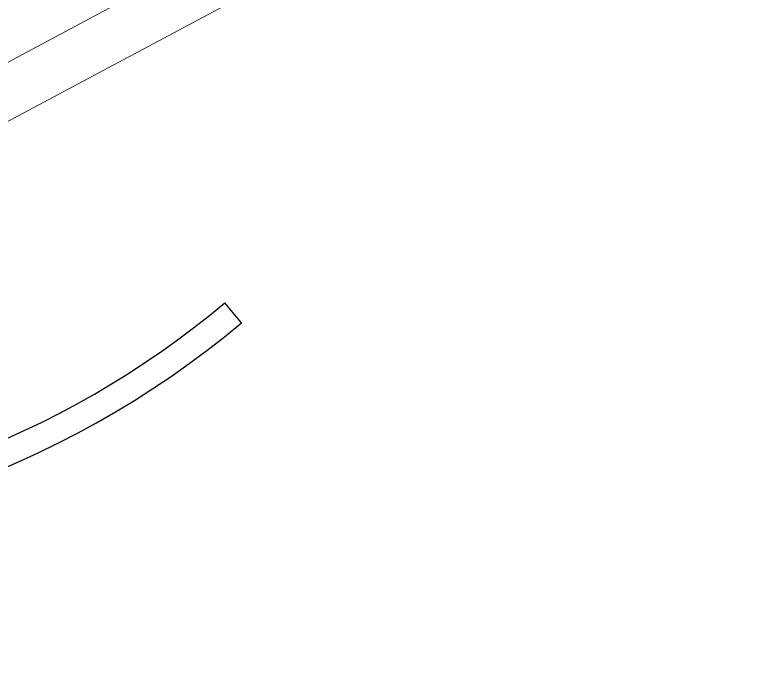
# Model space of a CAD drawing. Header units: metres. Extents: x -217 to -108, y -304 to -188.
# Drawn here: x -151.918 to -149.127, y -222.441 to -219.954 of the extents above; entities that cross this region are included whole.
import ezdxf

# ---------------------------------------------------------------- set-up
doc = ezdxf.new("R2010")
doc.units = ezdxf.units.M
doc.layers.add('A-FLOR', color=192, linetype='Continuous', lineweight=9)
doc.layers.add('A-WALL', color=113, linetype='Continuous', lineweight=9)

msp = doc.modelspace()

# ---------------------------------------------------------------- linework, layer by layer
at = {"layer": 'A-FLOR'}
for centre, radius, start, end in [((-160.1897, -216.6239), 10.3111, 32.99567, 203.9847), ((-148.6429, -232.2808), 14.3165, 315.88297, 92.68728), ((-148.6429, -232.2808), 14.3165, 26.21107, 92.68728)]:
    msp.add_arc(centre, radius, start, end, dxfattribs=at)
at = {"layer": 'A-WALL'}
for p, q in [((-154.3049, -221.3962), (-149.2179, -218.6803)), ((-149.1355, -218.863), (-154.0397, -221.4814))]:
    msp.add_line(p, q, dxfattribs=at)
at = {"layer": 'A-WALL', "lineweight": 25}
msp.add_line((-151.0489, -221.1334), (-151.113, -221.0567), dxfattribs=at)
for radius, start in [(3.5181, 270.3139), (3.6181, 267.3362)]:
    msp.add_arc((-153.3708, -218.3587), radius, start, 309.9228, dxfattribs=at)

doc.saveas('drawing.dxf')
